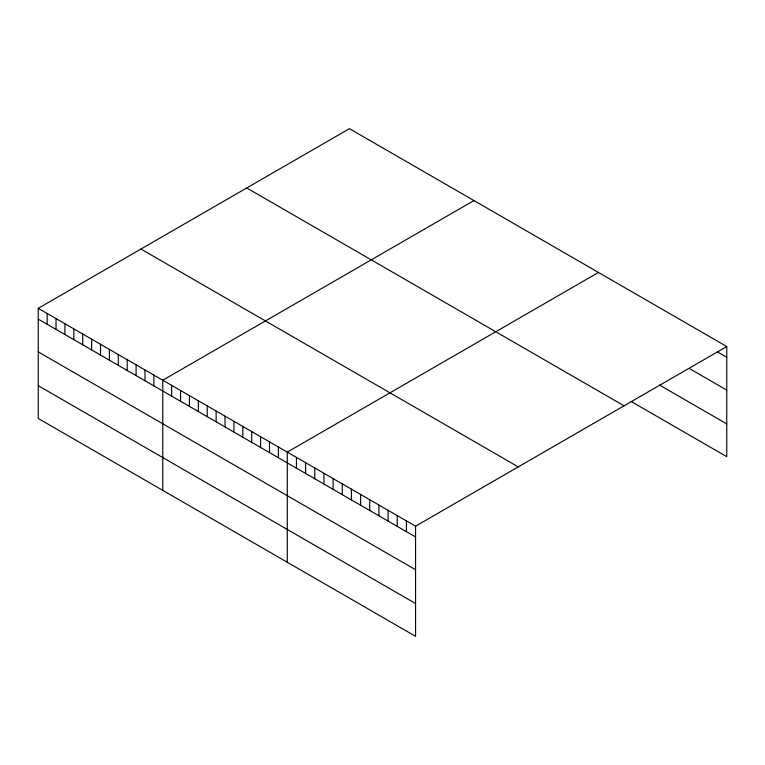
<?xml version="1.0" encoding="UTF-8"?>
<svg xmlns="http://www.w3.org/2000/svg" width="765" height="765" viewBox="0 0 765 765"><rect width="100%" height="100%" fill="white"/><g stroke="black" fill="none" stroke-linecap="round" stroke-linejoin="round"><path stroke-width="1.15" d="M38.25 308.333L415.567 526.177L415.567 636.327L38.25 418.474L38.25 308.333L349.433 128.673L726.75 346.526L726.75 456.667L631.039 401.405M473.946 200.564L162.763 380.224L162.763 490.365M598.46 272.455L287.286 452.115L287.286 562.256M415.567 526.177L726.75 346.526M717.589 352.005L726.75 357.303M690.097 368.931L726.75 390.093M659.554 385.082L726.75 423.877M246.741 187.961L624.058 405.813M140.942 249.046L518.259 466.889M38.25 319.11L415.567 536.953M38.25 351.9L415.567 569.743M38.25 385.684L415.567 603.528M406.406 520.889L406.406 531.665M397.245 515.6L397.245 526.377M388.084 510.312L388.084 521.089M378.914 505.015L378.914 515.792M369.753 499.727L369.753 510.504M360.592 494.439L360.592 505.216M351.431 489.141L351.431 499.927M342.261 483.853L342.261 494.63M333.1 478.565L333.1 489.342M323.939 473.277L323.939 484.054M314.769 467.979L314.769 478.766M305.608 462.691L305.608 473.468M296.447 457.403L296.447 468.18M278.393 446.98L278.393 457.757M269.49 441.845L269.49 452.622M260.597 436.71L260.597 447.487M251.704 431.575L251.704 442.352M242.811 426.44L242.811 437.217M233.918 421.305L233.918 432.082M225.025 416.17L225.025 426.947M216.132 411.034L216.132 421.811M207.239 405.899L207.239 416.676M198.345 400.764L198.345 411.541M189.452 395.629L189.452 406.406M180.55 390.494L180.55 401.271M171.656 385.359L171.656 396.136M153.87 375.089L153.87 385.866M144.977 369.954L144.977 380.731M136.084 364.819L136.084 375.596M127.191 359.684L127.191 370.461M118.298 354.549L118.298 365.326M109.405 349.414L109.405 360.191M100.511 344.279L100.511 355.056M91.618 339.144L91.618 349.921M82.716 334.009L82.716 344.786M73.823 328.874L73.823 339.65M64.929 323.738L64.929 334.515M56.036 318.603L56.036 329.38M47.143 313.468L47.143 324.245"/></g></svg>
